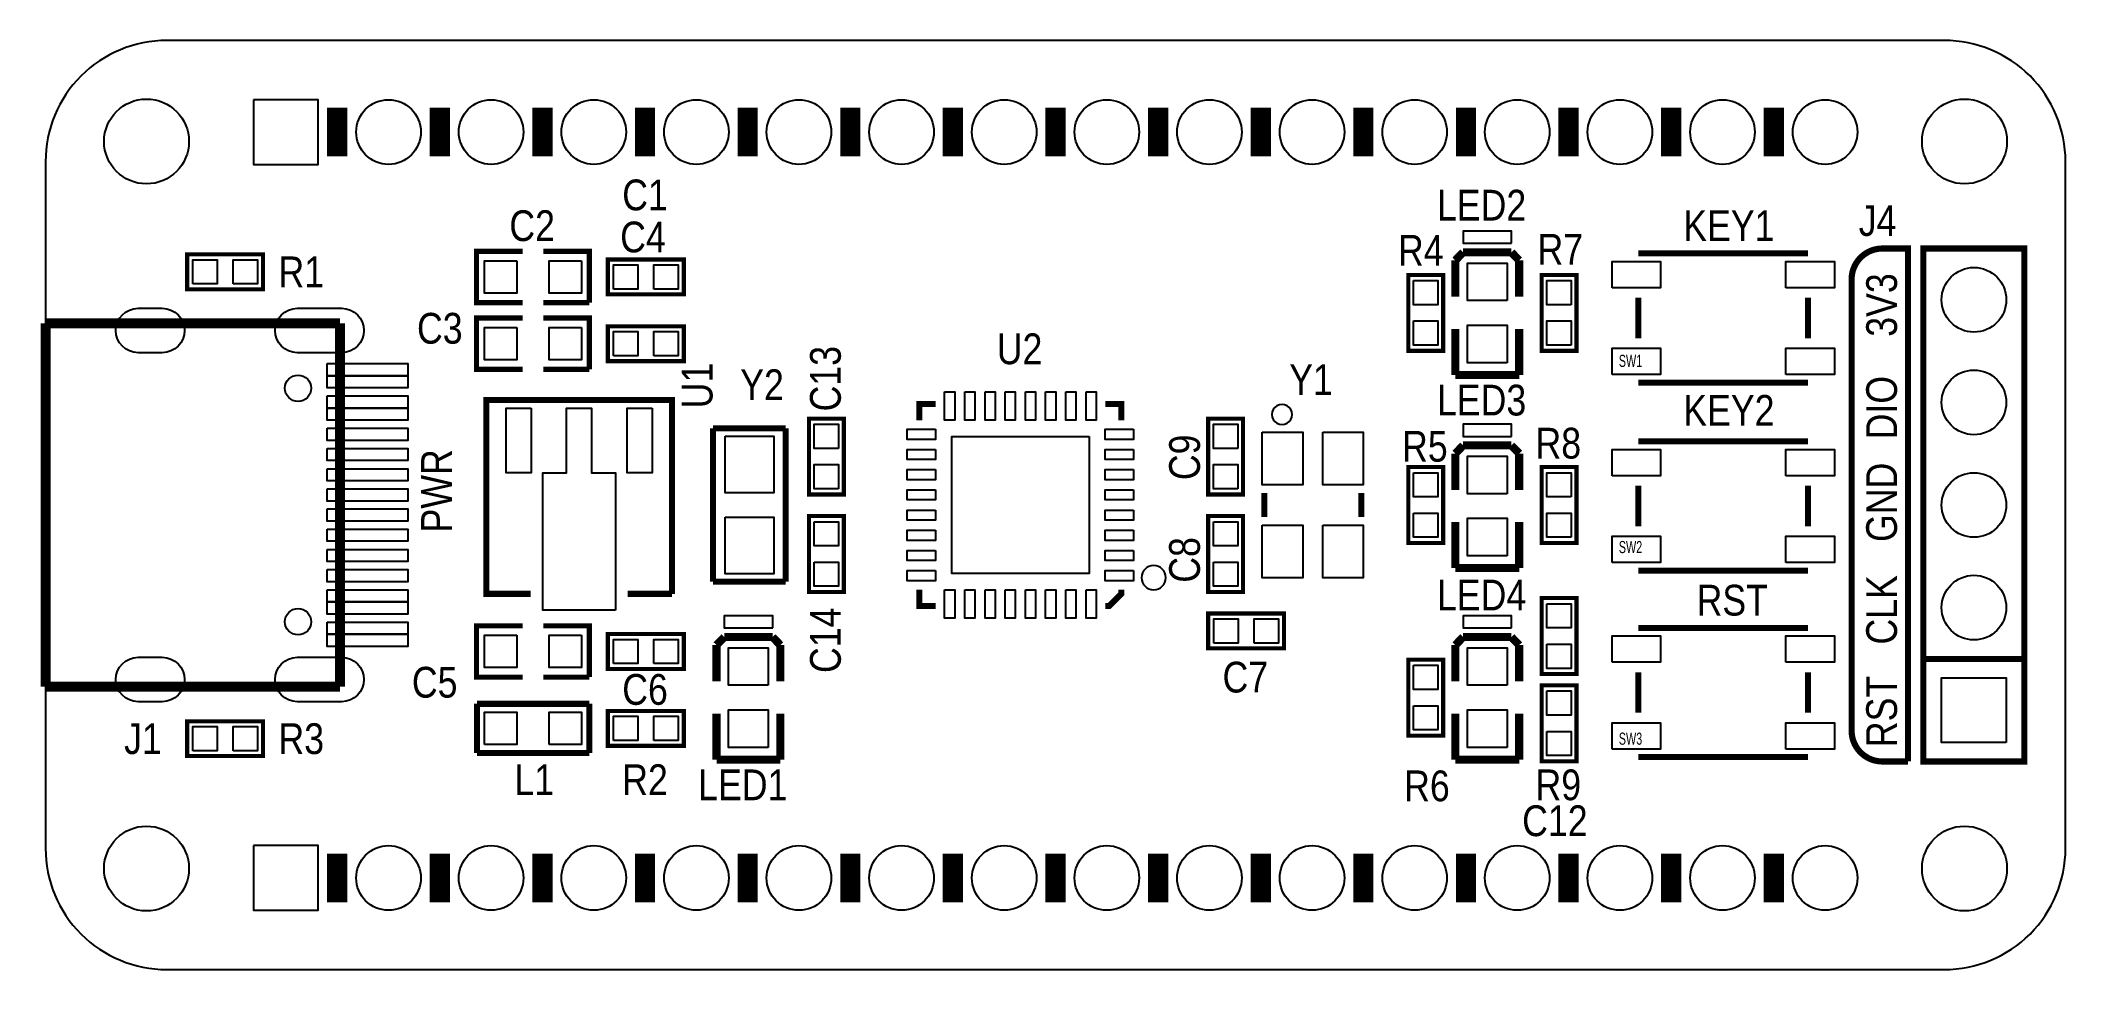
# Model space of a CAD drawing. Extents: x -0.1 to 50, y 0 to 23.
import ezdxf
from ezdxf.enums import TextEntityAlignment as Align

# ---------------------------------------------------------------- set-up
doc = ezdxf.new("R2010")
doc.units = 0
doc.layers.add('454', color=142, linetype='CONTINUOUS')

msp = doc.modelspace()

# ---------------------------------------------------------------- linework, layer by layer
at = {"layer": '454'}
msp.add_lwpolyline([(2.999994, 0), (47.000008, 0, 0.414214), (50.000002, 2.999994), (50.000002, 20.000011, 0.414214), (47.000008, 23.000005), (2.999994, 23.000005, 0.414214), (0, 20.000011), (0, 2.999994, 0.414214), (2.999994, 0)], format="xyb", dxfattribs=at)
for points, const_width in [([(7.220001, 20.133996), (7.220001, 21.333993)], 0.499999), ([(9.760001, 20.133996), (9.760001, 21.333993)], 0.499999), ([(12.300001, 20.133996), (12.300001, 21.333993)], 0.499999), ([(14.840001, 20.133996), (14.840001, 21.333993)], 0.499999), ([(17.380001, 20.133996), (17.380001, 21.333993)], 0.499999), ([(19.920001, 20.133996), (19.920001, 21.333993)], 0.499999), ([(22.460001, 20.133996), (22.460001, 21.333993)], 0.499999), ([(25.000001, 20.133996), (25.000001, 21.333993)], 0.499999), ([(27.540001, 20.133996), (27.540001, 21.333993)], 0.499999), ([(30.080001, 20.133996), (30.080001, 21.333993)], 0.499999), ([(32.620001, 20.133996), (32.620001, 21.333993)], 0.499999), ([(35.160001, 20.133996), (35.160001, 21.333993)], 0.499999), ([(37.700001, 20.133996), (37.700001, 21.333993)], 0.499999), ([(40.240001, 20.133996), (40.240001, 21.333993)], 0.499999), ([(42.780001, 20.133996), (42.780001, 21.333993)], 0.499999), ([(3.5052, 17.7038), (5.3848, 17.7038), (5.3848, 16.8402), (3.5052, 16.8402), (3.5052, 17.7038)], 0.1016), ([(11.811, 16.51), (10.668, 16.51), (10.668, 17.78), (11.811, 17.78)], 0.127), ([(12.319, 17.78), (13.462, 17.78), (13.462, 16.51)], 0.127), ([(13.9192, 17.5768), (15.7988, 17.5768), (15.7988, 16.7132), (13.9192, 16.7132), (13.9192, 17.5768)], 0.1016), ([(35.090125, 17.756124), (34.897111, 17.556023)], 0.199898), ([(34.897111, 17.556023), (34.897111, 16.656025)], 0.199898), ([(36.283925, 17.756124), (35.090125, 17.756124)], 0.199898), ([(36.476915, 17.556023), (36.283925, 17.756124)], 0.199898), ([(36.476915, 16.656025), (36.476915, 17.556023)], 0.199898), ([(39.429004, 17.728997), (43.628996, 17.728997)], 0.150012), ([(48.984002, 7.690002), (46.483981, 7.690002), (46.483981, 17.850002), (48.984002, 17.850002), (48.984002, 5.150002), (46.483981, 5.150002), (46.483981, 7.690002)], 0.150012), ([(34.5948, 17.1958), (34.5948, 15.3162), (33.7312, 15.3162), (33.7312, 17.1958), (34.5948, 17.1958)], 0.1016), ([(37.0332, 15.3162), (37.0332, 17.1958), (37.8968, 17.1958), (37.8968, 15.3162), (37.0332, 15.3162)], 0.1016), ([(13.462, 16.51), (12.319, 16.51)], 0.127), ([(39.429004, 16.628999), (39.429004, 15.629001)], 0.150012), ([(43.628996, 16.628999), (43.628996, 15.629001)], 0.150012), ([(0, 6.999097), (0, 16.000908)], 0.248895), ([(0, 16.000908), (7.292289, 16.000908)], 0.248895), ([(7.292289, 16.000908), (7.292289, 6.999097)], 0.248895), ([(11.811, 14.859), (10.668, 14.859), (10.668, 16.129), (11.811, 16.129)], 0.127), ([(12.319, 16.129), (13.462, 16.129), (13.462, 14.859)], 0.127), ([(13.9192, 15.9258), (15.7988, 15.9258), (15.7988, 15.0622), (13.9192, 15.0622), (13.9192, 15.9258)], 0.1016), ([(34.897111, 14.721103), (34.897111, 15.856026)], 0.199898), ([(36.476915, 15.856026), (36.476915, 14.721103)], 0.199898), ([(13.462, 14.859), (12.319, 14.859)], 0.127), ([(36.476915, 14.721103), (34.897111, 14.721103)], 0.199898), ([(39.429004, 14.529003), (43.628996, 14.529003)], 0.150012), ([(12.008002, 9.300007), (10.908005, 9.300007), (10.908005, 14.099997), (15.507995, 14.099997), (15.507995, 9.300007)], 0.150012), ([(21.630005, 13.599998), (21.630005, 13.999997), (22.030004, 13.999997)], 0.150012), ([(26.629995, 13.599998), (26.629995, 13.999997), (26.229996, 13.999997)], 0.150012), ([(18.8976, 11.7602), (18.8976, 13.6398), (19.7612, 13.6398), (19.7612, 11.7602), (18.8976, 11.7602)], 0.1016), ([(28.7782, 11.7602), (28.7782, 13.6398), (29.6418, 13.6398), (29.6418, 11.7602), (28.7782, 11.7602)], 0.1016), ([(16.525189, 13.399897), (18.323611, 13.399897)], 0.149911), ([(16.525189, 9.600108), (16.525189, 13.399897)], 0.149911), ([(18.323611, 13.399897), (18.323611, 9.600108)], 0.149911), ([(35.090125, 12.975107), (34.897111, 12.775006)], 0.199898), ([(36.283925, 12.975107), (35.090125, 12.975107)], 0.199898), ([(36.476915, 12.775006), (36.283925, 12.975107)], 0.199898), ([(39.429004, 13.075031), (43.628996, 13.075031)], 0.150012), ([(34.897111, 12.775006), (34.897111, 11.875008)], 0.199898), ([(36.476915, 11.875008), (36.476915, 12.775006)], 0.199898), ([(34.5948, 12.439802), (34.5948, 10.560202), (33.7312, 10.560202), (33.7312, 12.439802), (34.5948, 12.439802)], 0.1016), ([(37.0332, 10.560202), (37.0332, 12.439802), (37.8968, 12.439802), (37.8968, 10.560202), (37.0332, 10.560202)], 0.1016), ([(39.429004, 11.975008), (39.429004, 10.97501)], 0.150012), ([(43.628996, 11.975008), (43.628996, 10.97501)], 0.150012), ([(30.169002, 11.800002), (30.169002, 11.200003)], 0.150012), ([(32.568998, 11.800002), (32.568998, 11.200003)], 0.150012), ([(19.7612, 11.2268), (19.7612, 9.3472), (18.8976, 9.3472), (18.8976, 11.2268), (19.7612, 11.2268)], 0.1016), ([(29.6418, 11.2268), (29.6418, 9.3472), (28.7782, 9.3472), (28.7782, 11.2268), (29.6418, 11.2268)], 0.1016), ([(34.897111, 9.940112), (34.897111, 11.07501)], 0.199898), ([(36.476915, 11.07501), (36.476915, 9.940112)], 0.199898), ([(36.476915, 9.940112), (34.897111, 9.940112)], 0.199898), ([(18.323611, 9.600108), (16.525189, 9.600108)], 0.149911), ([(39.429004, 9.875012), (43.628996, 9.875012)], 0.150012), ([(15.507995, 9.300007), (14.407998, 9.300007)], 0.150012), ([(22.030004, 9.000007), (21.630005, 9.000007), (21.630005, 9.400007)], 0.150012), ([(26.229996, 9.000007), (26.329996, 9.000007), (26.629995, 9.300007), (26.629995, 9.400007)], 0.150012), ([(37.8968, 9.1948), (37.8968, 7.3152), (37.0332, 7.3152), (37.0332, 9.1948), (37.8968, 9.1948)], 0.1016), ([(11.811, 7.239), (10.668, 7.239), (10.668, 8.509), (11.811, 8.509)], 0.127), ([(12.319, 8.509), (13.462, 8.509), (13.462, 7.239)], 0.127), ([(28.7782, 8.8138), (30.6578, 8.8138), (30.6578, 7.9502), (28.7782, 7.9502), (28.7782, 8.8138)], 0.1016), ([(39.429004, 8.457971), (43.628996, 8.457971)], 0.150012), ([(13.9192, 8.3058), (15.7988, 8.3058), (15.7988, 7.4422), (13.9192, 7.4422), (13.9192, 8.3058)], 0.1016), ([(16.802125, 8.231099), (16.609111, 8.030997)], 0.199898), ([(16.609111, 8.030997), (16.609111, 7.130999)], 0.199898), ([(17.995925, 8.231099), (16.802125, 8.231099)], 0.199898), ([(18.188915, 8.030997), (17.995925, 8.231099)], 0.199898), ([(18.188915, 7.130999), (18.188915, 8.030997)], 0.199898), ([(35.090125, 8.231073), (34.897111, 8.030997)], 0.199898), ([(34.897111, 8.030997), (34.897111, 7.130974)], 0.199898), ([(36.283925, 8.231073), (35.090125, 8.231073)], 0.199898), ([(36.476915, 8.030997), (36.283925, 8.231073)], 0.199898), ([(36.476915, 7.130974), (36.476915, 8.030997)], 0.199898), ([(34.5948, 7.6708), (34.5948, 5.7912), (33.7312, 5.7912), (33.7312, 7.6708), (34.5948, 7.6708)], 0.1016), ([(7.292289, 6.999097), (0, 6.999097)], 0.248895), ([(13.462, 7.239), (12.319, 7.239)], 0.127), ([(37.8968, 7.0358), (37.8968, 5.1562), (37.0332, 5.1562), (37.0332, 7.0358), (37.8968, 7.0358)], 0.1016), ([(39.429004, 7.357974), (39.429004, 6.357976)], 0.150012), ([(43.628996, 7.357974), (43.628996, 6.357976)], 0.150012), ([(10.6807, 6.578651), (13.462, 6.578651)], 0.1524), ([(10.6807, 5.359451), (10.6807, 6.578651)], 0.1524), ([(13.462, 6.578651), (13.462, 5.359451)], 0.1524), ([(3.5052, 6.1468), (5.3848, 6.1468), (5.3848, 5.2832), (3.5052, 5.2832), (3.5052, 6.1468)], 0.1016), ([(13.9192, 6.4008), (15.7988, 6.4008), (15.7988, 5.5372), (13.9192, 5.5372), (13.9192, 6.4008)], 0.1016), ([(16.609111, 5.196103), (16.609111, 6.331001)], 0.199898), ([(18.188915, 6.331001), (18.188915, 5.196103)], 0.199898), ([(34.897111, 5.196078), (34.897111, 6.330975)], 0.199898), ([(36.476915, 6.330975), (36.476915, 5.196078)], 0.199898), ([(13.462, 5.359451), (10.6807, 5.359451)], 0.1524), ([(18.188915, 5.196103), (16.609111, 5.196103)], 0.199898), ([(36.476915, 5.196078), (34.897111, 5.196078)], 0.199898), ([(39.429004, 5.257978), (43.628996, 5.257978)], 0.150012), ([(7.220001, 1.666011), (7.220001, 2.866009)], 0.499999), ([(9.760001, 1.666011), (9.760001, 2.866009)], 0.499999), ([(12.300001, 1.666011), (12.300001, 2.866009)], 0.499999), ([(14.840001, 1.666011), (14.840001, 2.866009)], 0.499999), ([(17.380001, 1.666011), (17.380001, 2.866009)], 0.499999), ([(19.920001, 1.666011), (19.920001, 2.866009)], 0.499999), ([(22.460001, 1.666011), (22.460001, 2.866009)], 0.499999), ([(25.000001, 1.666011), (25.000001, 2.866009)], 0.499999), ([(27.540001, 1.666011), (27.540001, 2.866009)], 0.499999), ([(30.080001, 1.666011), (30.080001, 2.866009)], 0.499999), ([(32.620001, 1.666011), (32.620001, 2.866009)], 0.499999), ([(35.160001, 1.666011), (35.160001, 2.866009)], 0.499999), ([(37.700001, 1.666011), (37.700001, 2.866009)], 0.499999), ([(40.240001, 1.666011), (40.240001, 2.866009)], 0.499999), ([(42.780001, 1.666011), (42.780001, 2.866009)], 0.499999)]:
    msp.add_lwpolyline(points, dxfattribs=dict(at, const_width=const_width))
for points in [[(5.150002, 21.533993), (5.150002, 19.933996), (6.749999, 19.933996), (6.749999, 21.533993)], [(36.286923, 17.980812), (36.286923, 18.281117), (35.087128, 18.281117), (35.087128, 17.980812)], [(3.645408, 16.972305), (3.645408, 17.571695), (4.244797, 17.571695), (4.244797, 16.972305)], [(4.645203, 16.972305), (4.645203, 17.571695), (5.244592, 17.571695), (5.244592, 16.972305)], [(11.66495, 17.54505), (11.66495, 16.74495), (10.86485, 16.74495), (10.86485, 17.54505)], [(13.26515, 17.54505), (13.26515, 16.74495), (12.46505, 16.74495), (12.46505, 17.54505)], [(14.059408, 16.845305), (14.059408, 17.444695), (14.658797, 17.444695), (14.658797, 16.845305)], [(15.059203, 16.845305), (15.059203, 17.444695), (15.658592, 17.444695), (15.658592, 16.845305)], [(33.863305, 17.055592), (34.462695, 17.055592), (34.462695, 16.456203), (33.863305, 16.456203)], [(36.176979, 16.561181), (35.197072, 16.561181), (35.197072, 17.491075), (36.176979, 17.491075)], [(37.764695, 16.456203), (37.165305, 16.456203), (37.165305, 17.055592), (37.764695, 17.055592)], [(38.778993, 16.878986), (38.778993, 17.528997), (39.97899, 17.528997), (39.97899, 16.878986)], [(43.07901, 16.878986), (43.07901, 17.528997), (44.279007, 17.528997), (44.279007, 16.878986)], [(33.863305, 16.055797), (34.462695, 16.055797), (34.462695, 15.456408), (33.863305, 15.456408)], [(37.764695, 15.456408), (37.165305, 15.456408), (37.165305, 16.055797), (37.764695, 16.055797)], [(11.66495, 15.89405), (11.66495, 15.09395), (10.86485, 15.09395), (10.86485, 15.89405)], [(13.26515, 15.89405), (13.26515, 15.09395), (12.46505, 15.09395), (12.46505, 15.89405)], [(14.059408, 15.194305), (14.059408, 15.793695), (14.658797, 15.793695), (14.658797, 15.194305)], [(15.059203, 15.194305), (15.059203, 15.793695), (15.658592, 15.793695), (15.658592, 15.194305)], [(36.176979, 15.021179), (35.197072, 15.021179), (35.197072, 15.951073), (36.176979, 15.951073)], [(38.778993, 14.728977), (38.778993, 15.378989), (39.97899, 15.378989), (39.97899, 14.728977)], [(43.07901, 14.728977), (43.07901, 15.378989), (44.279007, 15.378989), (44.279007, 14.728977)], [(6.970497, 15.000313), (8.970493, 15.000313), (8.970493, 14.700314), (6.970497, 14.700314)], [(6.970497, 14.700491), (8.970493, 14.700491), (8.970493, 14.400492), (6.970497, 14.400492)], [(6.970497, 14.200213), (8.970493, 14.200213), (8.970493, 13.900214), (6.970497, 13.900214)], [(22.254883, 14.300009), (22.504895, 14.300009), (22.504895, 13.600011), (22.254883, 13.600011)], [(22.755085, 14.300009), (23.005097, 14.300009), (23.005097, 13.600011), (22.755085, 13.600011)], [(23.254907, 14.300009), (23.504919, 14.300009), (23.504919, 13.600011), (23.254907, 13.600011)], [(23.755083, 14.300009), (24.005095, 14.300009), (24.005095, 13.600011), (23.755083, 13.600011)], [(24.254904, 14.300009), (24.504917, 14.300009), (24.504917, 13.600011), (24.254904, 13.600011)], [(24.755081, 14.300009), (25.005093, 14.300009), (25.005093, 13.600011), (24.755081, 13.600011)], [(25.254903, 14.300009), (25.504915, 14.300009), (25.504915, 13.600011), (25.254903, 13.600011)], [(25.755105, 14.300009), (26.005117, 14.300009), (26.005117, 13.600011), (25.755105, 13.600011)], [(6.970497, 13.900391), (8.970493, 13.900391), (8.970493, 13.600392), (6.970497, 13.600392)], [(12.017997, 13.899998), (12.017997, 12.300001), (11.398009, 12.300001), (11.398009, 13.899998)], [(14.107998, 8.900008), (12.308002, 8.900008), (12.308002, 12.300001), (12.897993, 12.300001), (12.897993, 13.899998), (13.518007, 13.899998), (13.518007, 12.300001), (14.107998, 12.300001)], [(15.017991, 13.899998), (15.017991, 12.300001), (14.398003, 12.300001), (14.398003, 13.899998)], [(6.970497, 13.400113), (8.970493, 13.400113), (8.970493, 13.100114), (6.970497, 13.100114)], [(16.824452, 13.200812), (18.024348, 13.200812), (18.024348, 11.800815), (16.824452, 11.800815)], [(19.629095, 12.900203), (19.029705, 12.900203), (19.029705, 13.499592), (19.629095, 13.499592)], [(22.029991, 13.375119), (22.029991, 13.125107), (21.329993, 13.125107), (21.329993, 13.375119)], [(25.829997, 13.199999), (25.829997, 9.800006), (22.430003, 9.800006), (22.430003, 13.199999)], [(26.930007, 13.375119), (26.930007, 13.125107), (26.230009, 13.125107), (26.230009, 13.375119)], [(29.509695, 12.900203), (28.910305, 12.900203), (28.910305, 13.499592), (29.509695, 13.499592)], [(30.11899, 13.300011), (31.118988, 13.300011), (31.118988, 12.000014), (30.11899, 12.000014)], [(31.619012, 13.300011), (32.61901, 13.300011), (32.61901, 12.000014), (31.619012, 12.000014)], [(36.286923, 13.199897), (36.286923, 13.5001), (35.087128, 13.5001), (35.087128, 13.199897)], [(6.970497, 12.899708), (8.970493, 12.899708), (8.970493, 12.599708), (6.970497, 12.599708)], [(22.029991, 12.874917), (22.029991, 12.624905), (21.329993, 12.624905), (21.329993, 12.874917)], [(26.930007, 12.874917), (26.930007, 12.624905), (26.230009, 12.624905), (26.230009, 12.874917)], [(36.176979, 11.780164), (35.197072, 11.780164), (35.197072, 12.710058), (36.176979, 12.710058)], [(38.778993, 12.224995), (38.778993, 12.875006), (39.97899, 12.875006), (39.97899, 12.224995)], [(43.07901, 12.224995), (43.07901, 12.875006), (44.279007, 12.875006), (44.279007, 12.224995)], [(6.970497, 12.399302), (8.970493, 12.399302), (8.970493, 12.099303), (6.970497, 12.099303)], [(19.629095, 11.900408), (19.029705, 11.900408), (19.029705, 12.499797), (19.629095, 12.499797)], [(22.029991, 12.375096), (22.029991, 12.125084), (21.329993, 12.125084), (21.329993, 12.375096)], [(26.930007, 12.375096), (26.930007, 12.125084), (26.230009, 12.125084), (26.230009, 12.375096)], [(29.509695, 11.900408), (28.910305, 11.900408), (28.910305, 12.499797), (29.509695, 12.499797)], [(33.863305, 12.299594), (34.462695, 12.299594), (34.462695, 11.700205), (33.863305, 11.700205)], [(37.764695, 11.700205), (37.165305, 11.700205), (37.165305, 12.299594), (37.764695, 12.299594)], [(6.970497, 11.898897), (8.970493, 11.898897), (8.970493, 11.598897), (6.970497, 11.598897)], [(22.029991, 11.874919), (22.029991, 11.624907), (21.329993, 11.624907), (21.329993, 11.874919)], [(26.930007, 11.874919), (26.930007, 11.624907), (26.230009, 11.624907), (26.230009, 11.874919)], [(6.970497, 11.401108), (8.970493, 11.401108), (8.970493, 11.101108), (6.970497, 11.101108)], [(16.824452, 11.19919), (18.024348, 11.19919), (18.024348, 9.799193), (16.824452, 9.799193)], [(19.029705, 11.086592), (19.629095, 11.086592), (19.629095, 10.487203), (19.029705, 10.487203)], [(22.029991, 11.375098), (22.029991, 11.125086), (21.329993, 11.125086), (21.329993, 11.375098)], [(26.930007, 11.375098), (26.930007, 11.125086), (26.230009, 11.125086), (26.230009, 11.375098)], [(28.910305, 11.086592), (29.509695, 11.086592), (29.509695, 10.487203), (28.910305, 10.487203)], [(33.863305, 11.2998), (34.462695, 11.2998), (34.462695, 10.70041), (33.863305, 10.70041)], [(36.176979, 10.240162), (35.197072, 10.240162), (35.197072, 11.170056), (36.176979, 11.170056)], [(37.764695, 10.70041), (37.165305, 10.70041), (37.165305, 11.2998), (37.764695, 11.2998)], [(6.970497, 10.900702), (8.970493, 10.900702), (8.970493, 10.600703), (6.970497, 10.600703)], [(22.029991, 10.874921), (22.029991, 10.624909), (21.329993, 10.624909), (21.329993, 10.874921)], [(26.930007, 10.874921), (26.930007, 10.624909), (26.230009, 10.624909), (26.230009, 10.874921)], [(30.11899, 10.999991), (31.118988, 10.999991), (31.118988, 9.699993), (30.11899, 9.699993)], [(31.619012, 10.999991), (32.61901, 10.999991), (32.61901, 9.699993), (31.619012, 9.699993)], [(38.778993, 10.074986), (38.778993, 10.724998), (39.97899, 10.724998), (39.97899, 10.074986)], [(43.07901, 10.074986), (43.07901, 10.724998), (44.279007, 10.724998), (44.279007, 10.074986)], [(6.970497, 10.400297), (8.970493, 10.400297), (8.970493, 10.100297), (6.970497, 10.100297)], [(19.029705, 10.086797), (19.629095, 10.086797), (19.629095, 9.487408), (19.029705, 9.487408)], [(22.029991, 10.3751), (22.029991, 10.125088), (21.329993, 10.125088), (21.329993, 10.3751)], [(26.930007, 10.3751), (26.930007, 10.125088), (26.230009, 10.125088), (26.230009, 10.3751)], [(28.910305, 10.086797), (29.509695, 10.086797), (29.509695, 9.487408), (28.910305, 9.487408)], [(6.970497, 9.899891), (8.970493, 9.899891), (8.970493, 9.599892), (6.970497, 9.599892)], [(22.029991, 9.874898), (22.029991, 9.624885), (21.329993, 9.624885), (21.329993, 9.874898)], [(26.930007, 9.874898), (26.930007, 9.624885), (26.230009, 9.624885), (26.230009, 9.874898)], [(6.970497, 9.399613), (8.970493, 9.399613), (8.970493, 9.099614), (6.970497, 9.099614)], [(6.970497, 9.099791), (8.970493, 9.099791), (8.970493, 8.799792), (6.970497, 8.799792)], [(22.254883, 9.399994), (22.504895, 9.399994), (22.504895, 8.699995), (22.254883, 8.699995)], [(22.755085, 9.399994), (23.005097, 9.399994), (23.005097, 8.699995), (22.755085, 8.699995)], [(23.254907, 9.399994), (23.504919, 9.399994), (23.504919, 8.699995), (23.254907, 8.699995)], [(23.755083, 9.399994), (24.005095, 9.399994), (24.005095, 8.699995), (23.755083, 8.699995)], [(24.254904, 9.399994), (24.504917, 9.399994), (24.504917, 8.699995), (24.254904, 8.699995)], [(24.755081, 9.399994), (25.005093, 9.399994), (25.005093, 8.699995), (24.755081, 8.699995)], [(25.254903, 9.399994), (25.504915, 9.399994), (25.504915, 8.699995), (25.254903, 8.699995)], [(25.755105, 9.399994), (26.005117, 9.399994), (26.005117, 8.699995), (25.755105, 8.699995)], [(37.165305, 9.054592), (37.764695, 9.054592), (37.764695, 8.455203), (37.165305, 8.455203)], [(6.970497, 8.599513), (8.970493, 8.599513), (8.970493, 8.299513), (6.970497, 8.299513)], [(17.998923, 8.455889), (17.998923, 8.756091), (16.799128, 8.756091), (16.799128, 8.455889)], [(28.918408, 8.082305), (28.918408, 8.681695), (29.517797, 8.681695), (29.517797, 8.082305)], [(29.918203, 8.082305), (29.918203, 8.681695), (30.517592, 8.681695), (30.517592, 8.082305)], [(36.286923, 8.455889), (36.286923, 8.756091), (35.087128, 8.756091), (35.087128, 8.455889)], [(6.970497, 8.299691), (8.970493, 8.299691), (8.970493, 7.999692), (6.970497, 7.999692)], [(11.66495, 8.27405), (11.66495, 7.47395), (10.86485, 7.47395), (10.86485, 8.27405)], [(13.26515, 8.27405), (13.26515, 7.47395), (12.46505, 7.47395), (12.46505, 8.27405)], [(14.059408, 7.574305), (14.059408, 8.173695), (14.658797, 8.173695), (14.658797, 7.574305)], [(15.059203, 7.574305), (15.059203, 8.173695), (15.658592, 8.173695), (15.658592, 7.574305)], [(37.165305, 8.054797), (37.764695, 8.054797), (37.764695, 7.455408), (37.165305, 7.455408)], [(38.778993, 7.60796), (38.778993, 8.257972), (39.97899, 8.257972), (39.97899, 7.60796)], [(43.07901, 7.60796), (43.07901, 8.257972), (44.279007, 8.257972), (44.279007, 7.60796)], [(17.888979, 7.036156), (16.909072, 7.036156), (16.909072, 7.96605), (17.888979, 7.96605)], [(33.863305, 7.530592), (34.462695, 7.530592), (34.462695, 6.931203), (33.863305, 6.931203)], [(36.176979, 7.03613), (35.197072, 7.03613), (35.197072, 7.966024), (36.176979, 7.966024)], [(48.53399, 5.620004), (46.933993, 5.620004), (46.933993, 7.220001), (48.53399, 7.220001)], [(33.863305, 6.530797), (34.462695, 6.530797), (34.462695, 5.931408), (33.863305, 5.931408)], [(37.165305, 6.895592), (37.764695, 6.895592), (37.764695, 6.296203), (37.165305, 6.296203)], [(10.86485, 5.569001), (10.86485, 6.369101), (11.66495, 6.369101), (11.66495, 5.569001)], [(12.46505, 5.569001), (12.46505, 6.369101), (13.26515, 6.369101), (13.26515, 5.569001)], [(14.059408, 5.669305), (14.059408, 6.268695), (14.658797, 6.268695), (14.658797, 5.669305)], [(15.059203, 5.669305), (15.059203, 6.268695), (15.658592, 6.268695), (15.658592, 5.669305)], [(17.888979, 5.496154), (16.909072, 5.496154), (16.909072, 6.426048), (17.888979, 6.426048)], [(36.176979, 5.496128), (35.197072, 5.496128), (35.197072, 6.426022), (36.176979, 6.426022)], [(38.778993, 5.457952), (38.778993, 6.107963), (39.97899, 6.107963), (39.97899, 5.457952)], [(43.07901, 5.457952), (43.07901, 6.107963), (44.279007, 6.107963), (44.279007, 5.457952)], [(3.645408, 5.415305), (3.645408, 6.014695), (4.244797, 6.014695), (4.244797, 5.415305)], [(4.645203, 5.415305), (4.645203, 6.014695), (5.244592, 6.014695), (5.244592, 5.415305)], [(37.165305, 5.895797), (37.764695, 5.895797), (37.764695, 5.296408), (37.165305, 5.296408)], [(5.150002, 3.066009), (5.150002, 1.466012), (6.749999, 1.466012), (6.749999, 3.066009)]]:
    msp.add_lwpolyline(points, close=True, dxfattribs=at)
at = {"layer": '454', "const_width": 0.1524}
msp.add_lwpolyline([(46.102981, 5.150002), (45.467981, 5.150002, -0.414214), (44.705981, 5.912002), (44.705981, 17.088002, -0.414214), (45.467981, 17.850002), (46.102981, 17.850002), (46.102981, 5.150002)], format="xyb", dxfattribs=at)
at = {"layer": '454'}
for points in [[(2.890749, 15.270442), (2.290851, 15.270442, -1), (2.290851, 16.370541), (2.890749, 16.370541, -1)], [(7.331697, 15.270442), (6.231903, 15.270442, -1), (6.231903, 16.370541), (7.331697, 16.370541, -1)], [(30.857012, 13.7414, 1), (30.356981, 13.741405, 1)], [(27.730018, 9.700006, 1), (27.129982, 9.699999, 1)], [(2.890749, 6.629464), (2.290851, 6.629464, -1), (2.290851, 7.729563), (2.890749, 7.729563, -1)], [(7.331697, 6.629464), (6.231903, 6.629464, -1), (6.231903, 7.729563), (7.331697, 7.729563, -1)]]:
    msp.add_lwpolyline(points, format="xyb", close=True, dxfattribs=at)
for centre, radius in [((2.499995, 20.50001), 1.049998), ((8.490001, 20.733995), 0.799998), ((11.030001, 20.733995), 0.799998), ((13.570001, 20.733995), 0.799998), ((16.110001, 20.733995), 0.799998), ((18.650001, 20.733995), 0.799998), ((21.190001, 20.733995), 0.799998), ((23.730001, 20.733995), 0.799998), ((26.270001, 20.733995), 0.799998), ((28.810001, 20.733995), 0.799998), ((31.350001, 20.733995), 0.799998), ((33.890001, 20.733995), 0.799998), ((36.430001, 20.733995), 0.799998), ((38.970001, 20.733995), 0.799998), ((41.510001, 20.733995), 0.799998), ((44.050001, 20.733995), 0.799998), ((47.500007, 20.50001), 1.049998), ((47.733991, 16.580002), 0.799998), ((6.250889, 14.390497), 0.325006), ((47.733991, 14.040002), 0.799998), ((47.733991, 11.500002), 0.799998), ((47.733991, 8.960002), 0.799998), ((6.250889, 8.609508), 0.325006), ((2.499995, 2.499995), 1.049998), ((47.500007, 2.499995), 1.049998), ((8.490001, 2.26601), 0.799998), ((11.030001, 2.26601), 0.799998), ((13.570001, 2.26601), 0.799998), ((16.110001, 2.26601), 0.799998), ((18.650001, 2.26601), 0.799998), ((21.190001, 2.26601), 0.799998), ((23.730001, 2.26601), 0.799998), ((26.270001, 2.26601), 0.799998), ((28.810001, 2.26601), 0.799998), ((31.350001, 2.26601), 0.799998), ((33.890001, 2.26601), 0.799998), ((36.430001, 2.26601), 0.799998), ((38.970001, 2.26601), 0.799998), ((41.510001, 2.26601), 0.799998), ((44.050001, 2.26601), 0.799998)]:
    msp.add_circle(centre, radius, dxfattribs=at)

# ---------------------------------------------------------------- texts
for s, height, width, p in [('C1', 0.762, 0.866667, (14.2748, 18.796)), ('LED2', 0.762, 0.866667, (34.4424, 18.542)), ('C2', 0.762, 0.866667, (11.4808, 18.034)), ('KEY1', 0.762, 0.866667, (40.5384, 18.034)), ('J4', 0.762, 0.866667, (44.8818, 18.161)), ('C4', 0.762, 0.866667, (14.224, 17.7546)), ('R4', 0.762, 0.866667, (33.4772, 17.4244)), ('R7', 0.762, 0.866667, (36.9316, 17.4498)), ('R1', 0.762, 0.866667, (5.7658, 16.891)), ('C3', 0.762, 0.866667, (9.1948, 15.494)), ('U2', 0.762, 0.866667, (23.5458, 14.986)), ('SW1', 0.299999, 0.666328, (38.943153, 14.918004)), ('Y2', 0.762, 0.866667, (17.1958, 14.097)), ('Y1', 0.762, 0.866667, (30.7848, 14.224)), ('LED3', 0.762, 0.866667, (34.4424, 13.716)), ('KEY2', 0.762, 0.866667, (40.5384, 13.462)), ('R5', 0.762, 0.866667, (33.5788, 12.573)), ('R8', 0.762, 0.866667, (36.8808, 12.6492)), ('SW2', 0.299999, 0.666328, (38.943153, 10.309022)), ('LED4', 0.762, 0.866667, (34.4424, 8.89)), ('RST', 0.762, 0.866667, (40.8686, 8.763)), ('C7', 0.762, 0.866667, (29.1338, 6.858)), ('C5', 0.762, 0.866667, (9.0678, 6.731)), ('C6', 0.762, 0.866667, (14.2748, 6.5532)), ('R3', 0.762, 0.866667, (5.7658, 5.334)), ('SW3', 0.299999, 0.666328, (38.943153, 5.565013)), ('L1', 0.762, 0.866667, (11.6078, 4.318)), ('R2', 0.762, 0.866667, (14.2748, 4.318)), ('LED1', 0.762, 0.866667, (16.1544, 4.191)), ('R6', 0.762, 0.866667, (33.6296, 4.1656)), ('R9', 0.762, 0.866667, (36.8808, 4.191)), ('C12', 0.762, 0.866667, (36.5506, 3.302))]:
    msp.add_text(s, height=height, dxfattribs=dict(at, width=width)).set_placement(p)
at = {"layer": '454', "width": 0.866667}
for s, p in [('3V3', (45.828991, 15.665602)), ('C13', (19.685, 13.8176)), ('U1', (16.51, 13.8938)), ('DIO', (45.828991, 13.125602)), ('C9', (28.575, 12.1158)), ('PWR', (10.0584, 10.8204)), ('GND', (45.828991, 10.585602)), ('C8', (28.575, 9.5758)), ('CLK', (45.828991, 8.045602)), ('C14', (19.685, 7.3406)), ('RST', (45.828991, 5.505602))]:
    msp.add_text(s, height=0.762, rotation=90, dxfattribs=at).set_placement(p)
msp.add_text('J1', height=0.762, dxfattribs=at).set_placement((2.413, 5.334), align=Align.CENTER)

doc.saveas('drawing.dxf')
